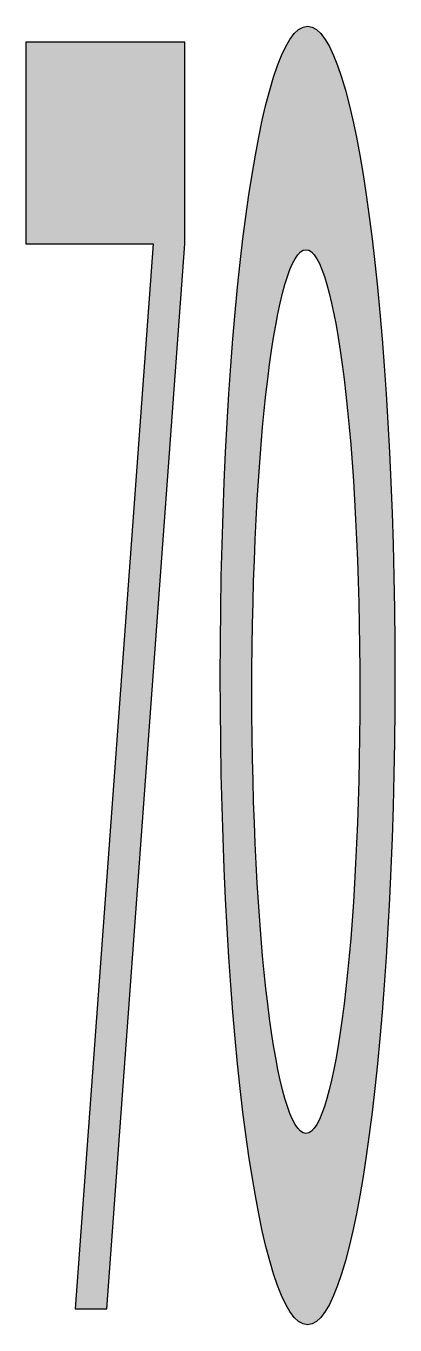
# Model space of a CAD drawing. Header units: metres. Extents: x -0.56 to 0.61, y -1.95 to 2.15.
import ezdxf

# ---------------------------------------------------------------- set-up
doc = ezdxf.new("R2010")
doc.units = ezdxf.units.M
doc.header["$LTSCALE"] = 0.2

msp = doc.modelspace()

# ---------------------------------------------------------------- hatches: boundary and pattern name
at = {"true_color": 0xfaf528}
h = msp.add_hatch(color=2, dxfattribs=at)
edge = h.paths.add_edge_path()
edge.add_ellipse((0.332, 0.1), major_axis=(0, 2.0506), ratio=0.134553, start_angle=0, end_angle=360)
edge = h.paths.add_edge_path(flags=16)
edge.add_ellipse((0.3268, 0.0494), major_axis=(0, 1.3953), ratio=0.122333, start_angle=0, end_angle=360)
h.paths.add_polyline_path([(-0.0561, 2.1), (-0.5582, 2.1), (-0.5582, 1.4637), (-0.1561, 1.4637), (-0.4023, -1.9), (-0.3023, -1.9), (-0.0561, 1.4637)])

# ---------------------------------------------------------------- linework, layer by layer
at = {"color": 2, "true_color": 0xfaf528, "flags": 128}
msp.add_lwpolyline([(-0.3023, -1.9), (-0.0561, 1.4637), (-0.0561, 2.1), (-0.5582, 2.1), (-0.5582, 1.4637), (-0.1561, 1.4637), (-0.4023, -1.9)], close=True, dxfattribs=at)
at = {"color": 2, "true_color": 0xfaf528}
for centre, major_axis, ratio in [((0.332, 0.1), (0, 2.0506), 0.134553), ((0.3268, 0.0494), (0, 1.3953), 0.122333)]:
    msp.add_ellipse(centre, major_axis=major_axis, ratio=ratio, dxfattribs=at)

doc.saveas('drawing.dxf')
